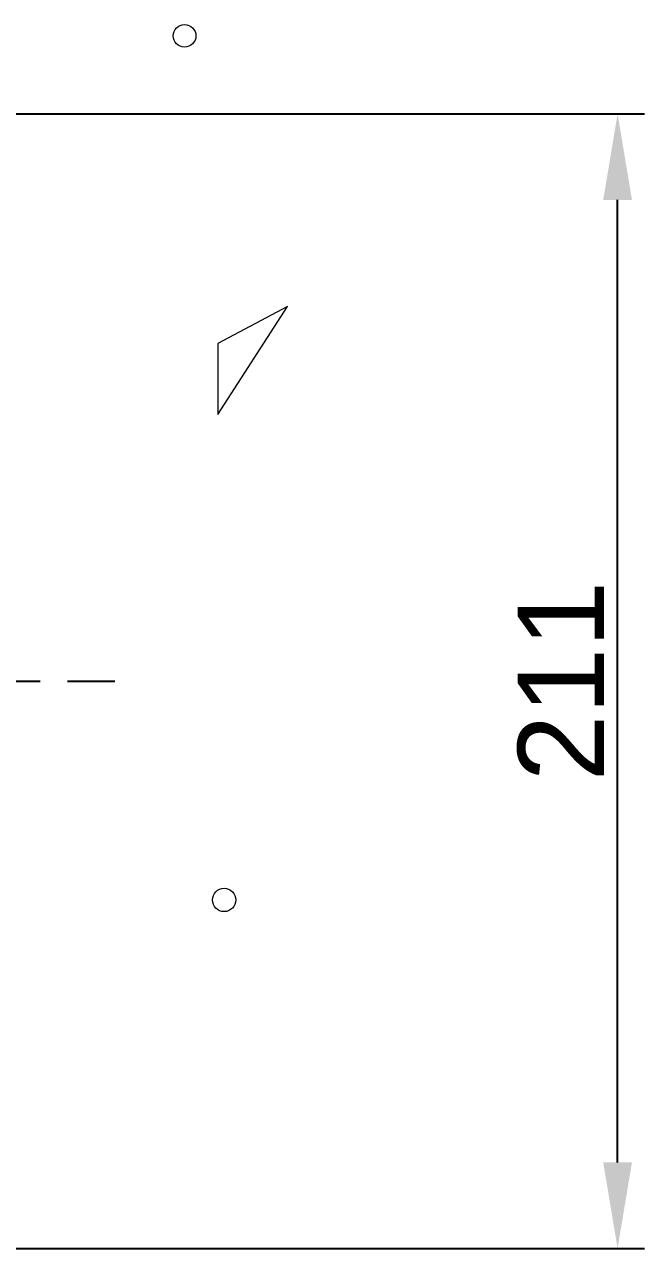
# Model space of a CAD drawing. Header units: millimetres. Extents: x 3895 to 4697, y -1269 to -217.
# Drawn here: x 4477.9 to 4506.6, y -874.6 to -817.7 of the extents above; entities that cross this region are included whole.
import ezdxf

# ---------------------------------------------------------------- set-up
doc = ezdxf.new("R2010")
doc.units = ezdxf.units.MM
doc.header["$LTSCALE"] = 0.1
doc.linetypes.add('CENTERX2', pattern=[101.6, 63.5, -12.7, 12.7, -12.7])
doc.layers.add('CENTER', color=1, linetype='CENTERX2')
doc.layers.add('DIM', color=3, linetype='Continuous', lineweight=13)
doc.layers.add('TEXT', color=2, linetype='Continuous', lineweight=18)
doc.styles.get("Standard").update_dxf_attribs({"font": 'arial.ttf'})
doc.dimstyles.new('ISO-25', dxfattribs={"dimtxt": 2.5, "dimasz": 2.5, "dimexe": 1.25, "dimexo": 0.625, "dimtad": 1, "dimlfac": 5, "dimtxsty": 'Standard', "dimcen": 2.5, "dimadec": 0, "dimazin": 0, "dimtfac": 1, "dimtmove": 0, "dimatfit": 3, "dimfxl": 1, "dimarcsym": 0})

# ---------------------------------------------------------------- blocks, each defined once
blk = doc.blocks.new('*D116')
at = {"layer": 'Defpoints', "color": 0, "transparency": 16777216}
for p in [(4476.179, -821.844), (4505.398, -821.844), (4476.179, -874.594)]:
    blk.add_point(p, dxfattribs=at)
at = {"layer": 'DIM', "color": 0, "lineweight": -2, "transparency": 16777216}
for p, q in [((4476.804, -821.844), (4506.648, -821.844)), ((4505.398, -870.594), (4505.398, -825.844)), ((4476.804, -874.594), (4506.648, -874.594))]:
    blk.add_line(p, q, dxfattribs=at)
at = {"layer": 'DIM', "color": 0, "transparency": 16777216}
for points in [[(4504.731, -825.844), (4506.065, -825.844), (4505.398, -821.844)], [(4504.731, -870.594), (4506.065, -870.594), (4505.398, -874.594)]]:
    blk.add_solid(points, dxfattribs=at)
at = {"layer": 'DIM', "color": 0, "transparency": 16777216, "insert": (4502.765, -848.219), "char_height": 4, "attachment_point": 5, "rotation": 90}
blk.add_mtext('211', dxfattribs=at)

msp = doc.modelspace()

# ---------------------------------------------------------------- linework, layer by layer
at = {"layer": 'CENTER'}
msp.add_line((4429.0534, -848.2195), (4482.0534, -848.2195), dxfattribs=at)
at = {"layer": 'TEXT', "color": 2}
for p, q in [((4490.0719, -830.7999), (4486.8393, -832.5229)), ((4486.8393, -835.8253), (4490.0719, -830.7999)), ((4486.8393, -832.5229), (4486.8393, -835.8253))]:
    msp.add_line(p, q, dxfattribs=at)
for centre, radius in [((4485.2882, -818.2191), 0.527), ((4487.125, -858.391), 0.5412)]:
    msp.add_circle(centre, radius, dxfattribs=at)

# ---------------------------------------------------------------- dimensions: what is measured, and where the dimension line sits
at = {"layer": 'DIM'}
dim = msp.add_linear_dim(base=(4505.3978, -821.844), p1=(4476.1785, -874.594), p2=(4476.1785, -821.844), angle=90, dimstyle='ISO-25', override={"dimtxt": 4, "dimasz": 4, "dimlfac": 4, "dimfxl": 1.25}, dxfattribs=at)
dim.commit()
dim.dimension.update_dxf_attribs({"geometry": '*D116', "text_midpoint": (4502.7647, -848.219)})

doc.saveas('drawing.dxf')
